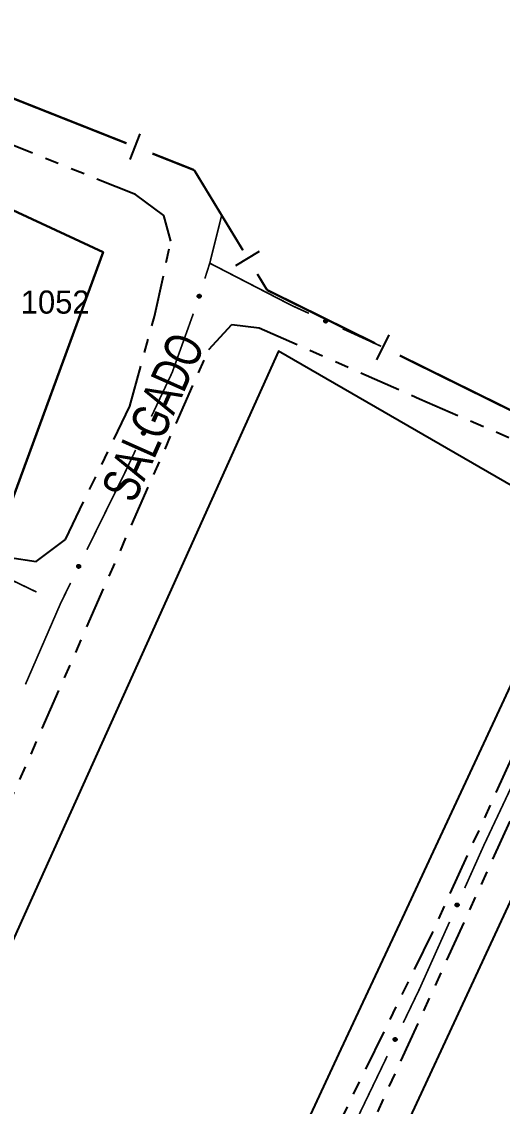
# Model space of a CAD drawing. Extents: x 203665 to 205970, y 4870865 to 4873745.
# Drawn here: x 204556.7 to 204608.6, y 4873552.6 to 4873669.8 of the extents above; entities that cross this region are included whole.
import ezdxf
from ezdxf.enums import TextEntityAlignment as Align

# ---------------------------------------------------------------- set-up
doc = ezdxf.new("R2010")
doc.units = 0
doc.header["$LTSCALE"] = 1.5
doc.header["$MEASUREMENT"] = 0
doc.linetypes.add('TRACO_25', pattern=[8, 3, -1, 1, -1, 1, -1])
for name, color, linetype in [('CD_MALHA_LOTES', 7, 'CONTINUOUS'), ('LM-LIM-SETORES-BAIRROS', 250, 'CONTINUOUS'), ('RU-QUADRA', 210, 'CONTINUOUS'), ('SV-EIXO-RUA-N-PAV', 6, 'CONTINUOUS'), ('SV-EIXO-RUA-PAV', 20, 'CONTINUOUS'), ('SV-RUA-NAO-PAV', 7, 'CONTINUOUS'), ('SV-TXT-RUA-N-PAV', 7, 'CONTINUOUS'), ('Th_NmrPort', 1, 'CONTINUOUS')]:
    doc.layers.add(name, color=color, linetype=linetype)
doc.styles.add('ARIAL', font='ARIAL.SHX')

msp = doc.modelspace()

# ---------------------------------------------------------------- linework, layer by layer
at = {"layer": 'CD_MALHA_LOTES', "linetype": 'Continuous', "flags": 128}
for points in [[(204543.937623, 4873654.956842), (204565.5, 4873644.92)], [(204565.5, 4873644.92), (204554.35, 4873614.59)]]:
    msp.add_lwpolyline(points, dxfattribs=at)
at = {"layer": 'LM-LIM-SETORES-BAIRROS', "const_width": 0.25}
for points in [[(204554.067682, 4873662.224581), (204568.012904, 4873656.699115)], [(204570.801949, 4873655.594022), (204574.520675, 4873654.120565)], [(204574.520675, 4873654.120565), (204575.318776, 4873653.804336)], [(204575.318776, 4873653.804336), (204580.58201, 4873645.13548)], [(204582.138944, 4873642.571118), (204583.1769, 4873640.861543)], [(204583.1769, 4873640.861543), (204583.188207, 4873640.84292)], [(204583.188207, 4873640.84292), (204594.824864, 4873635.096423)], [(204597.514755, 4873633.768082), (204610.964207, 4873627.126377)]]:
    msp.add_lwpolyline(points, dxfattribs=at)
at = {"layer": 'LM-LIM-SETORES-BAIRROS'}
for points in [[(204568.390039, 4873654.936229), (204569.495132, 4873657.725273)], [(204579.818806, 4873643.502226), (204582.383169, 4873645.05916)], [(204595.057324, 4873633.308697), (204596.385665, 4873635.998587)]]:
    msp.add_lwpolyline(points, dxfattribs=at)
at = {"layer": 'RU-QUADRA', "linetype": 'Continuous', "flags": 128}
msp.add_lwpolyline([(204470.345015, 4873653.901121), (204483.361186, 4873647.72003), (204503.061576, 4873638.364752), (204516.884181, 4873631.835078), (204541.426114, 4873620.524223), (204554.35, 4873614.59), (204565.5, 4873644.92), (204543.937623, 4873654.956842), (204534.898892, 4873659.164186), (204524.034572, 4873664.221303), (204514.932695, 4873668.458039), (204503.969338, 4873673.561256), (204493.94039, 4873678.229525), (204484.887034, 4873682.443675), (204476.494049, 4873686.350437), (204460.742429, 4873693.699874)], dxfattribs=at)
at = {"layer": 'RU-QUADRA', "linetype": 'Continuous'}
for points in [[(204617.46, 4873615.16), (204584.42, 4873634.22), (204577.22, 4873618.25), (204570.19, 4873602.65), (204563.83, 4873588.54), (204557.3, 4873574.06), (204550.95, 4873559.96), (204544.23, 4873545.06), (204537.12, 4873531.5), (204526.77, 4873510.01), (204512.44, 4873480.06), (204503.69, 4873460.76), (204499.31, 4873450.81), (204499.11, 4873443.05), (204504.88, 4873439.66), (204515.03, 4873437.07), (204526.77, 4873434.09), (204548.86, 4873428.72), (204569.418482, 4873424.386527), (204581.69854, 4873420.877939), (204586.961422, 4873434.210574), (204605.63, 4873475.79), (204625.7, 4873519.74)], [(204611.49, 4873579.18), (204605.01, 4873565.23), (204597.92, 4873549.95), (204589.93, 4873536.59), (204587.78, 4873531.91), (204586.35, 4873526.95), (204580.92, 4873513.51), (204571, 4873492.08), (204566.77, 4873485.63), (204558.22, 4873489.21), (204567.01, 4873507.48), (204574.05, 4873522.17), (204577.51, 4873529.4), (204584.42, 4873544.23), (204590.95, 4873558.25), (204597.8, 4873572.96), (204601.16, 4873580.17), (204604.65, 4873587.67), (204611.2, 4873601.73)]]:
    msp.add_lwpolyline(points, dxfattribs=at)
at = {"layer": 'SV-EIXO-RUA-N-PAV', "const_width": 0.18}
for points in [[(204576.999343, 4873643.743016), (204578.266012, 4873648.841355)], [(204578.266012, 4873648.841355), (204578.285177, 4873648.918498)], [(204576.771778, 4873643.031873), (204576.999343, 4873643.743016)], [(204576.999343, 4873643.743016), (204584.99538, 4873639.612229)], [(204576.467002, 4873642.079449), (204576.771778, 4873643.031873)], [(204584.99538, 4873639.612229), (204585.848567, 4873639.17147)], [(204585.848567, 4873639.17147), (204587.70386, 4873638.32399)], [(204572.938696, 4873631.930225), (204575.218059, 4873638.279879)], [(204591.342243, 4873636.662013), (204594.980626, 4873635.000035)], [(204594.980626, 4873635.000035), (204595.506258, 4873634.759932)], [(204570.697723, 4873627.178531), (204572.830511, 4873631.700833)], [(204572.830511, 4873631.700833), (204572.938696, 4873631.930225)], [(204567.955175, 4873621.363314), (204568.991492, 4873623.56069)], [(204567.703512, 4873620.851309), (204567.955175, 4873621.363314)], [(204563.733448, 4873612.774267), (204567.703512, 4873620.851309)], [(204560.91, 4873607.03), (204561.968975, 4873609.184471)], [(204560.671632, 4873606.480102), (204560.91, 4873607.03)], [(204557.092166, 4873598.222535), (204560.671632, 4873606.480102)], [(204606.605825, 4873580.855891), (204609.551022, 4873587.109889)], [(204604.5276, 4873576.212543), (204606.570198, 4873580.77629)], [(204606.570198, 4873580.77629), (204606.605825, 4873580.855891)], [(204599.650826, 4873565.316436), (204602.893522, 4873572.561545)], [(204597.891386, 4873561.654898), (204599.623832, 4873565.260259)], [(204599.623832, 4873565.260259), (204599.650826, 4873565.316436)], [(204590.9616, 4873547.233453), (204596.158939, 4873558.049537)]]:
    msp.add_lwpolyline(points, dxfattribs=at)
at = {"layer": 'SV-EIXO-RUA-N-PAV'}
for points in [[(204575.708817, 4873640.071305), (204575.685805, 4873640.114462), (204575.674852, 4873640.156259), (204575.675751, 4873640.193748), (204575.685184, 4873640.22667), (204575.698627, 4873640.259263), (204575.71943, 4873640.289134), (204575.749864, 4873640.317172), (204575.792994, 4873640.34056), (204575.836548, 4873640.348966), (204575.873349, 4873640.350051), (204575.908244, 4873640.342192), (204575.939688, 4873640.328602), (204575.970002, 4873640.305967), (204575.998115, 4873640.274848), (204576.020583, 4873640.23091), (204576.031039, 4873640.18986), (204576.029218, 4873640.153621), (204576.021095, 4873640.11859), (204576.006972, 4873640.085479), (204575.986381, 4873640.056275), (204575.954999, 4873640.028026), (204575.911338, 4873640.006425), (204575.870515, 4873639.995529), (204575.83426, 4873639.996841), (204575.799951, 4873640.005614), (204575.767097, 4873640.0187), (204575.736199, 4873640.038363), (204575.708817, 4873640.071305)], [(204589.438098, 4873637.652829), (204589.483677, 4873637.670564), (204589.526477, 4873637.676486), (204589.563596, 4873637.671151), (204589.595168, 4873637.657884), (204589.625939, 4873637.640673), (204589.653134, 4873637.616476), (204589.677368, 4873637.582935), (204589.69548, 4873637.537337), (204589.698665, 4873637.493094), (204589.695382, 4873637.456423), (204589.683443, 4873637.422705), (204589.666222, 4873637.393093), (204589.640154, 4873637.365676), (204589.605923, 4873637.341448), (204589.559632, 4873637.324346), (204589.517632, 4873637.318828), (204589.481865, 4873637.324931), (204589.448043, 4873637.337148), (204589.416839, 4873637.355095), (204589.390281, 4873637.379001), (204589.36595, 4873637.41351), (204589.349675, 4873637.459423), (204589.343693, 4873637.50125), (204589.349292, 4873637.537094), (204589.36207, 4873637.570121), (204589.378957, 4873637.601193), (204589.402142, 4873637.629543), (204589.438098, 4873637.652829)], [(204569.683756, 4873625.286613), (204569.666578, 4873625.332405), (204569.661178, 4873625.375274), (204569.666965, 4873625.412325), (204569.680617, 4873625.443733), (204569.698202, 4873625.474291), (204569.722729, 4873625.501189), (204569.756563, 4873625.525013), (204569.802378, 4873625.542567), (204569.846657, 4873625.545212), (204569.883285, 4873625.541482), (204569.916855, 4873625.529133), (204569.946255, 4873625.511552), (204569.973352, 4873625.485151), (204569.99716, 4873625.450627), (204570.013697, 4873625.404131), (204570.018702, 4873625.362068), (204570.012164, 4873625.326377), (204569.999535, 4873625.292707), (204569.981208, 4873625.261724), (204569.95698, 4873625.23546), (204569.922177, 4873625.211551), (204569.876069, 4873625.195838), (204569.834172, 4873625.190366), (204569.798399, 4873625.196402), (204569.76553, 4873625.209582), (204569.734666, 4873625.226846), (204569.706601, 4873625.250376), (204569.683756, 4873625.286613)], [(204562.68904, 4873610.898982), (204562.672604, 4873610.945046), (204562.667898, 4873610.987997), (204562.674283, 4873611.02495), (204562.688441, 4873611.056132), (204562.706517, 4873611.086403), (204562.731475, 4873611.112901), (204562.765691, 4873611.136174), (204562.811783, 4873611.152986), (204562.856099, 4873611.154915), (204562.892662, 4873611.150594), (204562.926028, 4873611.137703), (204562.95514, 4873611.11965), (204562.981807, 4873611.092815), (204563.005054, 4873611.057911), (204563.020837, 4873611.011154), (204563.025162, 4873610.969014), (204563.018047, 4873610.933434), (204563.004876, 4873610.899972), (204562.986051, 4873610.86929), (204562.961402, 4873610.84342), (204562.926217, 4873610.820077), (204562.879861, 4873610.805111), (204562.837881, 4873610.800317), (204562.80221, 4873610.806931), (204562.769559, 4873610.820639), (204562.738978, 4873610.838401), (204562.711297, 4873610.862381), (204562.68904, 4873610.898982)], [(204603.551389, 4873574.300869), (204603.533305, 4873574.346312), (204603.527055, 4873574.389065), (204603.532106, 4873574.426224), (204603.545131, 4873574.457896), (204603.562106, 4873574.488798), (204603.586094, 4873574.516177), (204603.619449, 4873574.540668), (204603.664907, 4873574.559128), (204603.709124, 4873574.562652), (204603.745819, 4873574.559649), (204603.779628, 4873574.547969), (204603.809371, 4873574.530975), (204603.836987, 4873574.505118), (204603.861475, 4873574.471073), (204603.878932, 4873574.424914), (204603.884771, 4873574.382958), (204603.878942, 4873574.347145), (204603.866984, 4873574.313231), (204603.849276, 4873574.28189), (204603.825574, 4873574.25515), (204603.791252, 4873574.230555), (204603.745465, 4873574.21393), (204603.703686, 4873574.207628), (204603.6678, 4873574.212952), (204603.634676, 4873574.225477), (204603.603475, 4873574.242125), (204603.574949, 4873574.265093), (204603.551389, 4873574.300869)], [(204596.863713, 4873559.770389), (204596.846868, 4873559.816305), (204596.841779, 4873559.859212), (204596.847835, 4873559.896221), (204596.861714, 4873559.927528), (204596.879521, 4873559.957958), (204596.904242, 4873559.984677), (204596.938249, 4873560.008255), (204596.98419, 4873560.025476), (204597.028487, 4873560.0278), (204597.065087, 4873560.023804), (204597.098566, 4873560.011211), (204597.127837, 4873559.993418), (204597.154743, 4873559.966821), (204597.178299, 4873559.932125), (204597.194498, 4873559.88551), (204597.199198, 4873559.843411), (204597.192401, 4873559.807769), (204597.179528, 4873559.774192), (204597.160977, 4873559.743343), (204597.136558, 4873559.717255), (204597.101582, 4873559.693599), (204597.055362, 4873559.678221), (204597.013426, 4873559.673054), (204596.977698, 4873559.679349), (204596.944926, 4873559.692767), (204596.914188, 4873559.710255), (204596.886295, 4873559.733988), (204596.863713, 4873559.770389)]]:
    msp.add_lwpolyline(points, close=True, dxfattribs=at)
for points in [[(204575.674852, 4873640.156259), (204575.698627, 4873640.259263)], [(204575.679459, 4873640.138261), (204575.70727, 4873640.265467)], [(204575.685805, 4873640.114462), (204575.71943, 4873640.289134)], [(204575.697237, 4873640.095322), (204575.732794, 4873640.295981)], [(204575.708817, 4873640.071305), (204575.749864, 4873640.317172)], [(204575.724477, 4873640.055087), (204575.772146, 4873640.324936)], [(204575.736199, 4873640.038363), (204575.792994, 4873640.34056)], [(204575.753224, 4873640.032993), (204575.812954, 4873640.340532)], [(204575.767097, 4873640.0187), (204575.836548, 4873640.348966)], [(204575.783635, 4873640.016098), (204575.851734, 4873640.345314)], [(204575.799951, 4873640.005614), (204575.873349, 4873640.350051)], [(204575.818308, 4873640.00357), (204575.89275, 4873640.343651)], [(204575.83426, 4873639.996841), (204575.908244, 4873640.342192)], [(204575.854177, 4873639.999256), (204575.923524, 4873640.33237)], [(204575.870515, 4873639.995529), (204575.939688, 4873640.328602)], [(204575.892542, 4873640.002739), (204575.954403, 4873640.31246)], [(204575.911338, 4873640.006425), (204575.970002, 4873640.305967)], [(204575.932881, 4873640.021349), (204575.983618, 4873640.287352)], [(204575.954999, 4873640.028026), (204575.998115, 4873640.274848)], [(204575.970102, 4873640.048121), (204576.007427, 4873640.245349)], [(204575.986381, 4873640.056275), (204576.020583, 4873640.23091)], [(204575.997394, 4873640.075204), (204576.024322, 4873640.204125)], [(204576.006972, 4873640.085479), (204576.031039, 4873640.18986)], [(204589.349292, 4873637.537094), (204589.683443, 4873637.422705)], [(204589.357865, 4873637.552136), (204589.686727, 4873637.437918)], [(204589.36207, 4873637.570121), (204589.695382, 4873637.456423)], [(204589.374414, 4873637.58508), (204589.693239, 4873637.478447)], [(204589.378957, 4873637.601193), (204589.698665, 4873637.493094)], [(204589.394793, 4873637.613274), (204589.693086, 4873637.517521)], [(204589.402142, 4873637.629543), (204589.69548, 4873637.537337)], [(204589.420137, 4873637.639201), (204589.682437, 4873637.559889)], [(204589.438098, 4873637.652829), (204589.677368, 4873637.582935)], [(204589.463318, 4873637.661481), (204589.658349, 4873637.602395)], [(204589.483677, 4873637.670564), (204589.653134, 4873637.616476)], [(204589.508061, 4873637.674045), (204589.631074, 4873637.631356)], [(204589.526477, 4873637.676486), (204589.625939, 4873637.640673)], [(204589.343693, 4873637.50125), (204589.666222, 4873637.393093)], [(204589.348242, 4873637.478524), (204589.64845, 4873637.380395)], [(204589.34933, 4873637.517031), (204589.671879, 4873637.408697)], [(204589.349675, 4873637.459423), (204589.640154, 4873637.365676)], [(204589.361941, 4873637.436263), (204589.620057, 4873637.354361)], [(204589.36595, 4873637.41351), (204589.605923, 4873637.341448)], [(204589.384113, 4873637.396132), (204589.575528, 4873637.335698)], [(204589.390281, 4873637.379001), (204589.559632, 4873637.324346)], [(204589.407772, 4873637.365823), (204589.532593, 4873637.323807)], [(204589.416839, 4873637.355095), (204589.517632, 4873637.318828)], [(204569.661178, 4873625.375274), (204569.698202, 4873625.474291)], [(204569.663394, 4873625.356829), (204569.707581, 4873625.479313)], [(204569.666578, 4873625.332405), (204569.722729, 4873625.501189)], [(204569.675412, 4873625.311936), (204569.736872, 4873625.506232)], [(204569.683756, 4873625.286613), (204569.756563, 4873625.525013)], [(204569.697164, 4873625.268487), (204569.779669, 4873625.5298)], [(204569.706601, 4873625.250376), (204569.802378, 4873625.542567)], [(204569.722779, 4873625.242829), (204569.822164, 4873625.539932)], [(204569.734666, 4873625.226846), (204569.846657, 4873625.545212)], [(204569.750723, 4873625.222107), (204569.861237, 4873625.539608)], [(204569.76553, 4873625.209582), (204569.883285, 4873625.541482)], [(204569.783463, 4873625.205157), (204569.901683, 4873625.532602)], [(204569.798399, 4873625.196402), (204569.916855, 4873625.529133)], [(204569.818461, 4873625.196195), (204569.930721, 4873625.517399)], [(204569.834172, 4873625.190366), (204569.946255, 4873625.511552)], [(204569.856952, 4873625.194637), (204569.958735, 4873625.493627)], [(204569.876069, 4873625.195838), (204569.973352, 4873625.485151)], [(204569.899377, 4873625.20782), (204569.98442, 4873625.464918)], [(204569.922177, 4873625.211551), (204569.99716, 4873625.450627)], [(204569.939775, 4873625.229501), (204570.002539, 4873625.420165)], [(204569.95698, 4873625.23546), (204570.013697, 4873625.404131)], [(204569.97037, 4873625.252788), (204570.013905, 4873625.377088)], [(204569.981208, 4873625.261724), (204570.018702, 4873625.362068)], [(204562.667898, 4873610.987997), (204562.706517, 4873611.086403)], [(204562.669816, 4873610.969519), (204562.715976, 4873611.091272)], [(204562.672604, 4873610.945046), (204562.731475, 4873611.112901)], [(204562.681107, 4873610.924437), (204562.745699, 4873611.117715)], [(204562.68904, 4873610.898982), (204562.765691, 4873611.136174)], [(204562.702153, 4873610.880642), (204562.788871, 4873611.140587)], [(204562.711297, 4873610.862381), (204562.811783, 4873611.152986)], [(204562.727351, 4873610.854573), (204562.831524, 4873611.150031)], [(204562.738978, 4873610.838401), (204562.856099, 4873611.154915)], [(204562.754956, 4873610.833402), (204562.870586, 4873611.149077)], [(204562.769559, 4873610.820639), (204562.892662, 4873611.150594)], [(204562.787418, 4873610.815926), (204562.910914, 4873611.141418)], [(204562.80221, 4873610.806931), (204562.926028, 4873611.137703)], [(204562.822267, 4873610.806399), (204562.939703, 4873611.125747)], [(204562.837881, 4873610.800317), (204562.95514, 4873611.11965)], [(204562.860727, 4873610.80422), (204562.967329, 4873611.101525)], [(204562.879861, 4873610.805111), (204562.981807, 4873611.092815)], [(204562.90336, 4873610.816715), (204562.992547, 4873611.072405)], [(204562.926217, 4873610.820077), (204563.005054, 4873611.057911)], [(204562.944103, 4873610.837741), (204563.00994, 4873611.027365)], [(204562.961402, 4873610.84342), (204563.020837, 4873611.011154)], [(204562.975071, 4873610.86053), (204563.020609, 4873610.98411)], [(204562.986051, 4873610.86929), (204563.025162, 4873610.969014)], [(204603.527055, 4873574.389065), (204603.562106, 4873574.488798)], [(204603.529637, 4873574.370668), (204603.571384, 4873574.494004)], [(204603.533305, 4873574.346312), (204603.586094, 4873574.516177)], [(204603.542544, 4873574.326022), (204603.600135, 4873574.5215)], [(204603.551389, 4873574.300869), (204603.619449, 4873574.540668)], [(204603.565154, 4873574.283014), (204603.642455, 4873574.545913)], [(204603.574949, 4873574.265093), (204603.664907, 4873574.559128)], [(204603.591273, 4873574.257869), (204603.684741, 4873574.556886)], [(204603.603475, 4873574.242125), (204603.709124, 4873574.562652)], [(204603.619623, 4873574.237706), (204603.723812, 4873574.557338)], [(204603.634676, 4873574.225477), (204603.745819, 4873574.559649)], [(204603.652693, 4873574.221409), (204603.76439, 4873574.551137)], [(204603.6678, 4873574.212952), (204603.779628, 4873574.547969)], [(204603.687862, 4873574.213143), (204603.793724, 4873574.536513)], [(204603.703686, 4873574.207628), (204603.809371, 4873574.530975)], [(204603.726376, 4873574.21235), (204603.822204, 4873574.513301)], [(204603.745465, 4873574.21393), (204603.836987, 4873574.505118)], [(204603.768531, 4873574.226372), (204603.848454, 4873574.485108)], [(204603.791252, 4873574.230555), (204603.861475, 4873574.471073)], [(204603.808491, 4873574.248851), (204603.867458, 4873574.440723)], [(204603.825574, 4873574.25515), (204603.878932, 4873574.424914)], [(204603.838618, 4873574.272741), (204603.879677, 4873574.39788)], [(204603.849276, 4873574.28189), (204603.884771, 4873574.382958)], [(204596.841779, 4873559.859212), (204596.879521, 4873559.957958)], [(204596.843861, 4873559.840752), (204596.888936, 4873559.962911)], [(204596.846868, 4873559.816305), (204596.904242, 4873559.984677)], [(204596.855553, 4873559.795773), (204596.918422, 4873559.989618)], [(204596.863713, 4873559.770389), (204596.938249, 4873560.008255)], [(204596.876989, 4873559.752168), (204596.961389, 4873560.012874)], [(204596.886295, 4873559.733988), (204596.98419, 4873560.025476)], [(204596.902417, 4873559.726324), (204597.003956, 4873560.022697)], [(204596.914188, 4873559.710255), (204597.028487, 4873560.0278)], [(204596.93021, 4873559.705399), (204597.043025, 4873560.02209)], [(204596.944926, 4873559.692767), (204597.065087, 4873560.023804)], [(204596.962826, 4873559.688213), (204597.08342, 4873560.014791)], [(204596.977698, 4873559.679349), (204597.098566, 4873560.011211)], [(204596.997758, 4873559.678996), (204597.112347, 4873559.999377)], [(204597.013426, 4873559.673054), (204597.127837, 4873559.993418)], [(204597.036237, 4873559.67716), (204597.140187, 4873559.975402)], [(204597.055362, 4873559.678221), (204597.154743, 4873559.966821)], [(204597.078756, 4873559.690034), (204597.165664, 4873559.946508)], [(204597.101582, 4873559.693599), (204597.178299, 4873559.932125)], [(204597.119311, 4873559.711421), (204597.183457, 4873559.901624)], [(204597.136558, 4873559.717255), (204597.194498, 4873559.88551)], [(204597.150074, 4873559.734486), (204597.19451, 4873559.858466)], [(204597.160977, 4873559.743343), (204597.199198, 4873559.843411)]]:
    msp.add_lwpolyline(points, dxfattribs=at)
at = {"layer": 'SV-EIXO-RUA-PAV', "const_width": 0.18}
msp.add_lwpolyline([(204547.476891, 4873613.417827), (204558.286795, 4873608.207647)], dxfattribs=at)
at = {"layer": 'SV-RUA-NAO-PAV', "linetype": 'TRACO_25'}
for points in [[(204555.42, 4873611.93, 9.341797), (204558.27, 4873611.49, 9.302894), (204561.42, 4873613.89, 9.302894), (204568.37, 4873628.29, 9.516862), (204571.03, 4873637.97, 9.643298), (204572.8, 4873646.11, 9.925348), (204572.04, 4873648.89, 9.905897), (204568.99, 4873651.15, 9.740557), (204536.86, 4873664.06, 10.022607)], [(204637.386228, 4873400.89661, 5.908567), (204608.57, 4873405.56, 5.908567), (204599.35, 4873408.51, 5.908567), (204593.88, 4873410.88, 5.83076), (204587.85, 4873414.46, 5.811308), (204579.65, 4873418.07, 5.616791), (204571.95, 4873420.74, 5.587613), (204555.062925, 4873424.601308, 5.587613), (204537.88, 4873428.3, 5.889115), (204525.76, 4873431.4, 6.414312), (204491.92, 4873440.13, 7.202106), (204489.67, 4873442.02, 7.202106), (204489.98, 4873446.56, 7.202106), (204518.8, 4873505.84, 7.289639), (204544.43, 4873560.48, 8.126063), (204576.88, 4873634.4, 9.536314), (204579.37, 4873637.11, 9.536314), (204582.33, 4873636.76, 9.526588), (204599.66, 4873629.09, 9.691928), (204618.52, 4873620.92, 9.487684)], [(204619.7, 4873612.49, 9.653025), (204601.04, 4873571.46, 8.972214), (204561.44, 4873490.28, 6.657458), (204565.28, 4873488.64, 6.657458), (204592.66, 4873546.57, 8.32058), (204622.42, 4873611.96, 9.54604)]]:
    msp.add_polyline3d(points, dxfattribs=at)

# ---------------------------------------------------------------- texts
at = {"layer": 'SV-TXT-RUA-N-PAV', "style": 'ARIAL', "width": 0.7}
msp.add_text('SALGADO', height=4, rotation=66, dxfattribs=at).set_placement((204568.850356, 4873617.690934))
at = {"layer": 'Th_NmrPort', "color": 1}
msp.add_text('1052', height=2.5, dxfattribs=at).set_placement((204556.586774, 4873639.540795), align=Align.MIDDLE_LEFT)

doc.saveas('drawing.dxf')
